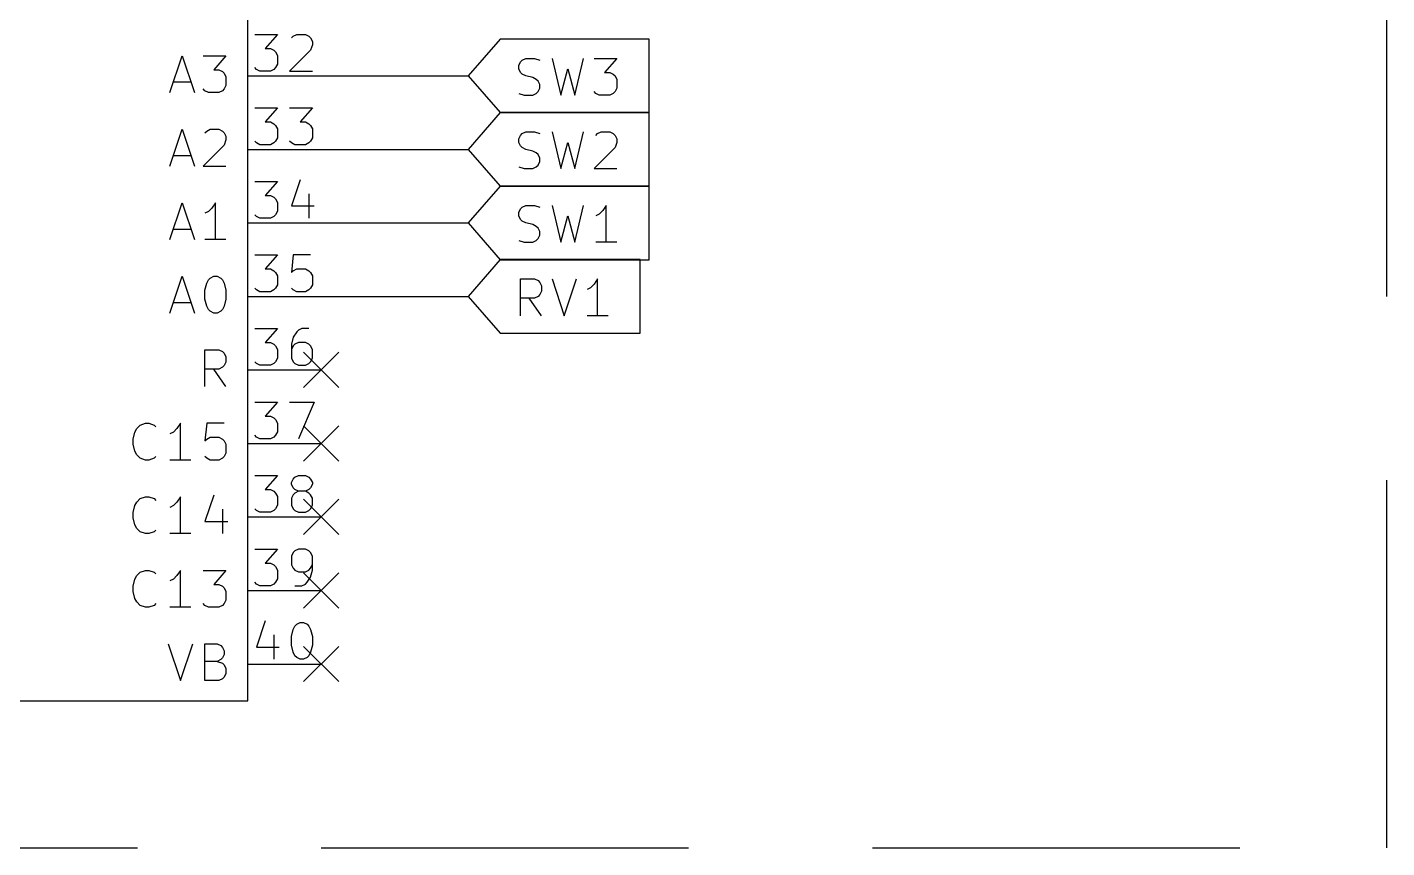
# Model space of a CAD drawing. Extents: x 0.4 to 16.1, y -11.3 to -0.4.
# Drawn here: x 8.3 to 10.15, y -4.55 to -3.434 of the extents above; entities that cross this region are included whole.
import ezdxf

# ---------------------------------------------------------------- set-up
doc = ezdxf.new("R2010")
doc.units = 0
doc.header["$MEASUREMENT"] = 0
doc.linetypes.add('DASHED', pattern=[0.75, 0.5, -0.25])
for name, color, linetype in [('BLUE2', 5, 'CONTINUOUS'), ('BLUE3', 171, 'CONTINUOUS'), ('CYAN2', 4, 'CONTINUOUS'), ('GREEN3', 91, 'CONTINUOUS'), ('RED2', 1, 'CONTINUOUS'), ('RED3', 11, 'CONTINUOUS')]:
    doc.layers.add(name, color=color, linetype=linetype)

msp = doc.modelspace()

# ---------------------------------------------------------------- linework, layer by layer
at = {"layer": 'BLUE2', "linetype": 'CONTINUOUS'}
for p, q in [((8.676, -3.876), (8.724, -3.924)), ((8.724, -3.876), (8.676, -3.924)), ((8.676, -3.976), (8.724, -4.024)), ((8.724, -3.976), (8.676, -4.024)), ((8.676, -4.076), (8.724, -4.124)), ((8.724, -4.076), (8.676, -4.124)), ((8.676, -4.176), (8.724, -4.224)), ((8.724, -4.176), (8.676, -4.224)), ((8.676, -4.276), (8.724, -4.324)), ((8.724, -4.276), (8.676, -4.324))]:
    msp.add_line(p, q, dxfattribs=at)
at = {"layer": 'BLUE3', "linetype": 'DASHED'}
for p, q in [((10.15, -4.55), (10.15, -0.6)), ((6.45, -4.55), (10.15, -4.55))]:
    msp.add_line(p, q, dxfattribs=at)
at = {"layer": 'CYAN2', "linetype": 'CONTINUOUS'}
for p, q in [((8.49428, -3.52262), (8.51095, -3.47262)), ((8.49428, -3.52262), (8.51095, -3.47262)), ((8.51095, -3.47262), (8.52762, -3.52262)), ((8.51095, -3.47262), (8.52762, -3.52262)), ((8.53952, -3.47262), (8.57047, -3.47262)), ((8.53952, -3.47262), (8.57047, -3.47262)), ((8.57047, -3.47262), (8.55381, -3.49167)), ((8.57047, -3.47262), (8.55381, -3.49167)), ((8.55381, -3.49167), (8.56095, -3.49167)), ((8.55381, -3.49167), (8.56095, -3.49167)), ((8.56095, -3.49167), (8.56571, -3.49405)), ((8.56095, -3.49167), (8.56571, -3.49405)), ((8.56571, -3.49405), (8.56809, -3.49643)), ((8.56571, -3.49405), (8.56809, -3.49643)), ((8.56809, -3.49643), (8.57047, -3.50119)), ((8.56809, -3.49643), (8.57047, -3.50119)), ((8.49905, -3.50833), (8.52285, -3.50833)), ((8.49905, -3.50833), (8.52285, -3.50833)), ((8.57047, -3.51309), (8.56809, -3.51785)), ((8.57047, -3.51309), (8.56809, -3.51785)), ((8.57047, -3.50119), (8.57047, -3.51309)), ((8.57047, -3.50119), (8.57047, -3.51309)), ((8.5419, -3.52024), (8.53952, -3.51785)), ((8.5419, -3.52024), (8.53952, -3.51785)), ((8.54667, -3.52262), (8.5419, -3.52024)), ((8.54667, -3.52262), (8.5419, -3.52024)), ((8.56095, -3.52262), (8.54667, -3.52262)), ((8.56095, -3.52262), (8.54667, -3.52262)), ((8.56571, -3.52024), (8.56095, -3.52262)), ((8.56571, -3.52024), (8.56095, -3.52262)), ((8.56809, -3.51785), (8.56571, -3.52024)), ((8.56809, -3.51785), (8.56571, -3.52024)), ((8.49428, -3.62262), (8.51095, -3.57262)), ((8.49428, -3.62262), (8.51095, -3.57262)), ((8.51095, -3.57262), (8.52762, -3.62262)), ((8.51095, -3.57262), (8.52762, -3.62262)), ((8.5419, -3.57738), (8.54428, -3.575)), ((8.5419, -3.57738), (8.54428, -3.575)), ((8.54428, -3.575), (8.54905, -3.57262)), ((8.54428, -3.575), (8.54905, -3.57262)), ((8.54905, -3.57262), (8.56095, -3.57262)), ((8.54905, -3.57262), (8.56095, -3.57262)), ((8.56095, -3.57262), (8.56571, -3.575)), ((8.56095, -3.57262), (8.56571, -3.575)), ((8.56571, -3.575), (8.56809, -3.57738)), ((8.56571, -3.575), (8.56809, -3.57738)), ((8.56809, -3.57738), (8.57047, -3.58214)), ((8.56809, -3.57738), (8.57047, -3.58214)), ((8.57047, -3.5869), (8.56809, -3.59405)), ((8.57047, -3.5869), (8.56809, -3.59405)), ((8.57047, -3.58214), (8.57047, -3.5869)), ((8.57047, -3.58214), (8.57047, -3.5869)), ((8.56809, -3.59405), (8.53952, -3.62262)), ((8.56809, -3.59405), (8.53952, -3.62262)), ((8.49905, -3.60833), (8.52285, -3.60833)), ((8.49905, -3.60833), (8.52285, -3.60833)), ((8.53952, -3.62262), (8.57047, -3.62262)), ((8.53952, -3.62262), (8.57047, -3.62262)), ((8.49428, -3.72262), (8.51095, -3.67262)), ((8.49428, -3.72262), (8.51095, -3.67262)), ((8.51095, -3.67262), (8.52762, -3.72262)), ((8.51095, -3.67262), (8.52762, -3.72262)), ((8.55143, -3.67976), (8.54667, -3.68452)), ((8.55143, -3.67976), (8.54667, -3.68452)), ((8.55619, -3.67262), (8.55143, -3.67976)), ((8.55619, -3.67262), (8.55143, -3.67976)), ((8.55619, -3.72262), (8.55619, -3.67262)), ((8.55619, -3.72262), (8.55619, -3.67262)), ((8.54667, -3.68452), (8.5419, -3.6869)), ((8.54667, -3.68452), (8.5419, -3.6869)), ((8.49905, -3.70833), (8.52285, -3.70833)), ((8.49905, -3.70833), (8.52285, -3.70833)), ((8.57047, -3.72262), (8.5419, -3.72262)), ((8.57047, -3.72262), (8.5419, -3.72262)), ((8.49428, -3.82262), (8.51095, -3.77262)), ((8.49428, -3.82262), (8.51095, -3.77262)), ((8.51095, -3.77262), (8.52762, -3.82262)), ((8.51095, -3.77262), (8.52762, -3.82262)), ((8.54905, -3.775), (8.55381, -3.77262)), ((8.54905, -3.775), (8.55381, -3.77262)), ((8.55381, -3.77262), (8.55857, -3.77262)), ((8.55381, -3.77262), (8.55857, -3.77262)), ((8.55857, -3.77262), (8.56333, -3.775)), ((8.55857, -3.77262), (8.56333, -3.775)), ((8.5419, -3.79167), (8.54428, -3.78214)), ((8.5419, -3.79167), (8.54428, -3.78214)), ((8.5419, -3.80357), (8.5419, -3.79167)), ((8.5419, -3.80357), (8.5419, -3.79167)), ((8.54428, -3.78214), (8.54667, -3.77738)), ((8.54428, -3.78214), (8.54667, -3.77738)), ((8.54667, -3.77738), (8.54905, -3.775)), ((8.54667, -3.77738), (8.54905, -3.775)), ((8.56333, -3.775), (8.56571, -3.77738)), ((8.56333, -3.775), (8.56571, -3.77738)), ((8.56571, -3.77738), (8.56809, -3.78214)), ((8.56571, -3.77738), (8.56809, -3.78214)), ((8.56809, -3.78214), (8.57047, -3.79167)), ((8.56809, -3.78214), (8.57047, -3.79167)), ((8.57047, -3.79167), (8.57047, -3.80357)), ((8.57047, -3.79167), (8.57047, -3.80357)), ((8.49905, -3.80833), (8.52285, -3.80833)), ((8.49905, -3.80833), (8.52285, -3.80833)), ((8.54428, -3.81309), (8.5419, -3.80357)), ((8.54428, -3.81309), (8.5419, -3.80357)), ((8.57047, -3.80357), (8.56809, -3.81309)), ((8.57047, -3.80357), (8.56809, -3.81309)), ((8.54667, -3.81785), (8.54428, -3.81309)), ((8.54667, -3.81785), (8.54428, -3.81309)), ((8.54905, -3.82024), (8.54667, -3.81785)), ((8.54905, -3.82024), (8.54667, -3.81785)), ((8.55381, -3.82262), (8.54905, -3.82024)), ((8.55381, -3.82262), (8.54905, -3.82024)), ((8.55857, -3.82262), (8.55381, -3.82262)), ((8.55857, -3.82262), (8.55381, -3.82262)), ((8.56333, -3.82024), (8.55857, -3.82262)), ((8.56333, -3.82024), (8.55857, -3.82262)), ((8.56571, -3.81785), (8.56333, -3.82024)), ((8.56571, -3.81785), (8.56333, -3.82024)), ((8.56809, -3.81309), (8.56571, -3.81785)), ((8.56809, -3.81309), (8.56571, -3.81785)), ((8.5419, -3.92262), (8.5419, -3.87262)), ((8.5419, -3.87262), (8.56095, -3.87262)), ((8.5419, -3.92262), (8.5419, -3.87262)), ((8.5419, -3.87262), (8.56095, -3.87262)), ((8.56095, -3.87262), (8.56571, -3.875)), ((8.56095, -3.87262), (8.56571, -3.875)), ((8.56571, -3.875), (8.56809, -3.87738)), ((8.56571, -3.875), (8.56809, -3.87738)), ((8.56809, -3.87738), (8.57047, -3.88214)), ((8.56809, -3.87738), (8.57047, -3.88214)), ((8.57047, -3.88214), (8.57047, -3.88928)), ((8.57047, -3.88214), (8.57047, -3.88928)), ((8.56095, -3.89881), (8.5419, -3.89881)), ((8.56095, -3.89881), (8.5419, -3.89881)), ((8.57047, -3.92262), (8.55381, -3.89881)), ((8.57047, -3.92262), (8.55381, -3.89881)), ((8.56571, -3.89643), (8.56095, -3.89881)), ((8.56571, -3.89643), (8.56095, -3.89881)), ((8.56809, -3.89405), (8.56571, -3.89643)), ((8.56809, -3.89405), (8.56571, -3.89643)), ((8.57047, -3.88928), (8.56809, -3.89405)), ((8.57047, -3.88928), (8.56809, -3.89405)), ((8.44905, -3.97976), (8.45381, -3.975)), ((8.44905, -3.97976), (8.45381, -3.975)), ((8.45381, -3.975), (8.46095, -3.97262)), ((8.45381, -3.975), (8.46095, -3.97262)), ((8.46095, -3.97262), (8.46571, -3.97262)), ((8.46095, -3.97262), (8.46571, -3.97262)), ((8.46571, -3.97262), (8.47285, -3.975)), ((8.46571, -3.97262), (8.47285, -3.975)), ((8.47285, -3.975), (8.47524, -3.97738)), ((8.47285, -3.975), (8.47524, -3.97738)), ((8.50857, -3.97262), (8.50381, -3.97976)), ((8.50857, -3.97262), (8.50381, -3.97976)), ((8.50857, -4.02262), (8.50857, -3.97262)), ((8.50857, -4.02262), (8.50857, -3.97262)), ((8.54428, -3.97262), (8.5419, -3.99643)), ((8.54428, -3.97262), (8.5419, -3.99643)), ((8.56809, -3.97262), (8.54428, -3.97262)), ((8.56809, -3.97262), (8.54428, -3.97262)), ((8.44428, -3.99405), (8.44667, -3.98452)), ((8.44428, -3.99405), (8.44667, -3.98452)), ((8.44428, -4.00119), (8.44428, -3.99405)), ((8.44428, -4.00119), (8.44428, -3.99405)), ((8.44667, -3.98452), (8.44905, -3.97976)), ((8.44667, -3.98452), (8.44905, -3.97976)), ((8.49905, -3.98452), (8.49428, -3.9869)), ((8.49905, -3.98452), (8.49428, -3.9869)), ((8.50381, -3.97976), (8.49905, -3.98452)), ((8.50381, -3.97976), (8.49905, -3.98452)), ((8.5419, -3.99643), (8.54428, -3.99405)), ((8.5419, -3.99643), (8.54428, -3.99405)), ((8.54428, -3.99405), (8.54905, -3.99167)), ((8.54428, -3.99405), (8.54905, -3.99167)), ((8.54905, -3.99167), (8.56095, -3.99167)), ((8.54905, -3.99167), (8.56095, -3.99167)), ((8.56095, -3.99167), (8.56571, -3.99405)), ((8.56095, -3.99167), (8.56571, -3.99405)), ((8.56571, -3.99405), (8.56809, -3.99643)), ((8.56571, -3.99405), (8.56809, -3.99643)), ((8.44667, -4.01071), (8.44428, -4.00119)), ((8.44667, -4.01071), (8.44428, -4.00119)), ((8.44905, -4.01547), (8.44667, -4.01071)), ((8.44905, -4.01547), (8.44667, -4.01071)), ((8.56809, -3.99643), (8.57047, -4.00119)), ((8.56809, -3.99643), (8.57047, -4.00119)), ((8.57047, -4.01309), (8.56809, -4.01785)), ((8.57047, -4.01309), (8.56809, -4.01785)), ((8.57047, -4.00119), (8.57047, -4.01309)), ((8.57047, -4.00119), (8.57047, -4.01309)), ((8.45381, -4.02024), (8.44905, -4.01547)), ((8.45381, -4.02024), (8.44905, -4.01547)), ((8.46095, -4.02262), (8.45381, -4.02024)), ((8.46095, -4.02262), (8.45381, -4.02024)), ((8.46571, -4.02262), (8.46095, -4.02262)), ((8.46571, -4.02262), (8.46095, -4.02262)), ((8.47285, -4.02024), (8.46571, -4.02262)), ((8.47285, -4.02024), (8.46571, -4.02262)), ((8.47524, -4.01785), (8.47285, -4.02024)), ((8.47524, -4.01785), (8.47285, -4.02024)), ((8.52285, -4.02262), (8.49428, -4.02262)), ((8.52285, -4.02262), (8.49428, -4.02262)), ((8.54428, -4.02024), (8.5419, -4.01785)), ((8.54428, -4.02024), (8.5419, -4.01785)), ((8.54905, -4.02262), (8.54428, -4.02024)), ((8.54905, -4.02262), (8.54428, -4.02024)), ((8.56095, -4.02262), (8.54905, -4.02262)), ((8.56095, -4.02262), (8.54905, -4.02262)), ((8.56571, -4.02024), (8.56095, -4.02262)), ((8.56571, -4.02024), (8.56095, -4.02262)), ((8.56809, -4.01785), (8.56571, -4.02024)), ((8.56809, -4.01785), (8.56571, -4.02024)), ((8.44428, -4.09405), (8.44667, -4.08452)), ((8.44428, -4.09405), (8.44667, -4.08452)), ((8.44667, -4.08452), (8.44905, -4.07976)), ((8.44667, -4.08452), (8.44905, -4.07976)), ((8.44905, -4.07976), (8.45381, -4.075)), ((8.44905, -4.07976), (8.45381, -4.075)), ((8.45381, -4.075), (8.46095, -4.07262)), ((8.45381, -4.075), (8.46095, -4.07262)), ((8.46095, -4.07262), (8.46571, -4.07262)), ((8.46095, -4.07262), (8.46571, -4.07262)), ((8.46571, -4.07262), (8.47285, -4.075)), ((8.46571, -4.07262), (8.47285, -4.075)), ((8.47285, -4.075), (8.47524, -4.07738)), ((8.47285, -4.075), (8.47524, -4.07738)), ((8.49905, -4.08452), (8.49428, -4.0869)), ((8.49905, -4.08452), (8.49428, -4.0869)), ((8.50381, -4.07976), (8.49905, -4.08452)), ((8.50381, -4.07976), (8.49905, -4.08452)), ((8.50857, -4.07262), (8.50381, -4.07976)), ((8.50857, -4.07262), (8.50381, -4.07976)), ((8.50857, -4.12262), (8.50857, -4.07262)), ((8.50857, -4.12262), (8.50857, -4.07262)), ((8.55381, -4.07024), (8.5419, -4.10595)), ((8.55381, -4.07024), (8.5419, -4.10595)), ((8.44428, -4.10119), (8.44428, -4.09405)), ((8.44428, -4.10119), (8.44428, -4.09405)), ((8.44667, -4.11071), (8.44428, -4.10119)), ((8.44667, -4.11071), (8.44428, -4.10119)), ((8.5419, -4.10595), (8.57285, -4.10595)), ((8.5419, -4.10595), (8.57285, -4.10595)), ((8.56571, -4.08928), (8.56571, -4.12262)), ((8.56571, -4.08928), (8.56571, -4.12262)), ((8.44905, -4.11547), (8.44667, -4.11071)), ((8.44905, -4.11547), (8.44667, -4.11071)), ((8.45381, -4.12024), (8.44905, -4.11547)), ((8.45381, -4.12024), (8.44905, -4.11547)), ((8.46095, -4.12262), (8.45381, -4.12024)), ((8.46095, -4.12262), (8.45381, -4.12024)), ((8.46571, -4.12262), (8.46095, -4.12262)), ((8.46571, -4.12262), (8.46095, -4.12262)), ((8.47285, -4.12024), (8.46571, -4.12262)), ((8.47285, -4.12024), (8.46571, -4.12262)), ((8.47524, -4.11785), (8.47285, -4.12024)), ((8.47524, -4.11785), (8.47285, -4.12024)), ((8.52285, -4.12262), (8.49428, -4.12262)), ((8.52285, -4.12262), (8.49428, -4.12262)), ((8.44667, -4.18452), (8.44905, -4.17976)), ((8.44667, -4.18452), (8.44905, -4.17976)), ((8.44905, -4.17976), (8.45381, -4.175)), ((8.44905, -4.17976), (8.45381, -4.175)), ((8.45381, -4.175), (8.46095, -4.17262)), ((8.45381, -4.175), (8.46095, -4.17262)), ((8.46095, -4.17262), (8.46571, -4.17262)), ((8.46095, -4.17262), (8.46571, -4.17262)), ((8.46571, -4.17262), (8.47285, -4.175)), ((8.46571, -4.17262), (8.47285, -4.175)), ((8.47285, -4.175), (8.47524, -4.17738)), ((8.47285, -4.175), (8.47524, -4.17738)), ((8.50381, -4.17976), (8.49905, -4.18452)), ((8.50381, -4.17976), (8.49905, -4.18452)), ((8.50857, -4.17262), (8.50381, -4.17976)), ((8.50857, -4.17262), (8.50381, -4.17976)), ((8.50857, -4.22262), (8.50857, -4.17262)), ((8.50857, -4.22262), (8.50857, -4.17262)), ((8.53952, -4.17262), (8.57047, -4.17262)), ((8.53952, -4.17262), (8.57047, -4.17262)), ((8.57047, -4.17262), (8.55381, -4.19167)), ((8.57047, -4.17262), (8.55381, -4.19167)), ((8.44428, -4.19405), (8.44667, -4.18452)), ((8.44428, -4.19405), (8.44667, -4.18452)), ((8.44428, -4.20119), (8.44428, -4.19405)), ((8.44428, -4.20119), (8.44428, -4.19405)), ((8.49905, -4.18452), (8.49428, -4.1869)), ((8.49905, -4.18452), (8.49428, -4.1869)), ((8.55381, -4.19167), (8.56095, -4.19167)), ((8.55381, -4.19167), (8.56095, -4.19167)), ((8.56095, -4.19167), (8.56571, -4.19405)), ((8.56095, -4.19167), (8.56571, -4.19405)), ((8.56571, -4.19405), (8.56809, -4.19643)), ((8.56571, -4.19405), (8.56809, -4.19643)), ((8.56809, -4.19643), (8.57047, -4.20119)), ((8.56809, -4.19643), (8.57047, -4.20119)), ((8.44667, -4.21071), (8.44428, -4.20119)), ((8.44667, -4.21071), (8.44428, -4.20119)), ((8.44905, -4.21547), (8.44667, -4.21071)), ((8.44905, -4.21547), (8.44667, -4.21071)), ((8.45381, -4.22024), (8.44905, -4.21547)), ((8.45381, -4.22024), (8.44905, -4.21547)), ((8.47524, -4.21785), (8.47285, -4.22024)), ((8.47524, -4.21785), (8.47285, -4.22024)), ((8.5419, -4.22024), (8.53952, -4.21785)), ((8.5419, -4.22024), (8.53952, -4.21785)), ((8.56809, -4.21785), (8.56571, -4.22024)), ((8.56809, -4.21785), (8.56571, -4.22024)), ((8.57047, -4.21309), (8.56809, -4.21785)), ((8.57047, -4.21309), (8.56809, -4.21785)), ((8.57047, -4.20119), (8.57047, -4.21309)), ((8.57047, -4.20119), (8.57047, -4.21309)), ((8.46095, -4.22262), (8.45381, -4.22024)), ((8.46095, -4.22262), (8.45381, -4.22024)), ((8.46571, -4.22262), (8.46095, -4.22262)), ((8.46571, -4.22262), (8.46095, -4.22262)), ((8.47285, -4.22024), (8.46571, -4.22262)), ((8.47285, -4.22024), (8.46571, -4.22262)), ((8.52285, -4.22262), (8.49428, -4.22262)), ((8.52285, -4.22262), (8.49428, -4.22262)), ((8.54667, -4.22262), (8.5419, -4.22024)), ((8.54667, -4.22262), (8.5419, -4.22024)), ((8.56095, -4.22262), (8.54667, -4.22262)), ((8.56095, -4.22262), (8.54667, -4.22262)), ((8.56571, -4.22024), (8.56095, -4.22262)), ((8.56571, -4.22024), (8.56095, -4.22262)), ((8.4919, -4.27262), (8.50857, -4.32262)), ((8.4919, -4.27262), (8.50857, -4.32262)), ((8.50857, -4.32262), (8.52524, -4.27262)), ((8.50857, -4.32262), (8.52524, -4.27262)), ((8.5419, -4.32262), (8.5419, -4.27262)), ((8.5419, -4.27262), (8.55857, -4.27262)), ((8.5419, -4.32262), (8.5419, -4.27262)), ((8.5419, -4.27262), (8.55857, -4.27262)), ((8.55857, -4.27262), (8.56333, -4.275)), ((8.55857, -4.27262), (8.56333, -4.275)), ((8.56333, -4.275), (8.56571, -4.27738)), ((8.56333, -4.275), (8.56571, -4.27738)), ((8.56571, -4.29167), (8.56333, -4.29405)), ((8.56571, -4.29167), (8.56333, -4.29405)), ((8.56571, -4.27738), (8.56809, -4.28214)), ((8.56571, -4.27738), (8.56809, -4.28214)), ((8.56809, -4.2869), (8.56571, -4.29167)), ((8.56809, -4.2869), (8.56571, -4.29167)), ((8.56809, -4.28214), (8.56809, -4.2869)), ((8.56809, -4.28214), (8.56809, -4.2869)), ((8.55857, -4.29643), (8.5419, -4.29643)), ((8.55857, -4.29643), (8.5419, -4.29643)), ((8.56333, -4.29405), (8.55857, -4.29643)), ((8.56333, -4.29405), (8.55857, -4.29643)), ((8.55857, -4.29643), (8.56571, -4.29881)), ((8.55857, -4.29643), (8.56571, -4.29881)), ((8.56571, -4.29881), (8.56809, -4.30119)), ((8.56571, -4.29881), (8.56809, -4.30119)), ((8.56809, -4.30119), (8.57047, -4.30595)), ((8.56809, -4.30119), (8.57047, -4.30595)), ((8.57047, -4.30595), (8.57047, -4.31309)), ((8.57047, -4.30595), (8.57047, -4.31309)), ((8.56095, -4.32262), (8.5419, -4.32262)), ((8.56095, -4.32262), (8.5419, -4.32262)), ((8.56571, -4.32024), (8.56095, -4.32262)), ((8.56571, -4.32024), (8.56095, -4.32262)), ((8.56809, -4.31785), (8.56571, -4.32024)), ((8.56809, -4.31785), (8.56571, -4.32024)), ((8.57047, -4.31309), (8.56809, -4.31785)), ((8.57047, -4.31309), (8.56809, -4.31785))]:
    msp.add_line(p, q, dxfattribs=at)
at = {"layer": 'GREEN3', "linetype": 'CONTINUOUS'}
for p, q in [((8.7, -3.5), (8.9, -3.5)), ((8.7, -3.6), (8.9, -3.6)), ((8.7, -3.7), (8.9, -3.7)), ((8.7, -3.8), (8.9, -3.8))]:
    msp.add_line(p, q, dxfattribs=at)
at = {"layer": 'RED2', "linetype": 'CONTINUOUS'}
for p, q in [((8.6, -4.35), (8.6, -2.3)), ((8.94375, -3.44998), (8.9, -3.5)), ((9.14615, -3.44998), (8.94375, -3.44998)), ((9.14615, -3.5), (9.14615, -3.44998)), ((8.97366, -3.47857), (8.97843, -3.47619)), ((8.97843, -3.47619), (8.99033, -3.47619)), ((8.99033, -3.47619), (8.99747, -3.47857)), ((9.01414, -3.47619), (9.02604, -3.52619)), ((9.04509, -3.52619), (9.057, -3.47619)), ((9.07128, -3.47619), (9.10223, -3.47619)), ((9.10223, -3.47619), (9.08557, -3.49524)), ((8.9689, -3.48572), (8.97128, -3.48095)), ((8.9689, -3.49048), (8.9689, -3.48572)), ((8.97128, -3.49524), (8.9689, -3.49048)), ((8.97128, -3.48095), (8.97366, -3.47857)), ((8.97366, -3.49762), (8.97128, -3.49524)), ((9.02604, -3.52619), (9.03557, -3.49048)), ((9.03557, -3.49048), (9.04509, -3.52619)), ((9.08557, -3.49524), (9.09271, -3.49524)), ((9.09271, -3.49524), (9.09747, -3.49762)), ((8.6, -3.5), (8.7, -3.5)), ((8.6, -3.5), (8.7, -3.5)), ((8.9, -3.5), (8.94375, -3.55002)), ((8.97843, -3.5), (8.97366, -3.49762)), ((8.98795, -3.50238), (8.97843, -3.5)), ((8.99271, -3.50476), (8.98795, -3.50238)), ((8.99509, -3.50715), (8.99271, -3.50476)), ((8.99747, -3.51191), (8.99509, -3.50715)), ((8.99747, -3.51667), (8.99747, -3.51191)), ((9.09747, -3.49762), (9.09985, -3.5)), ((9.09985, -3.5), (9.10223, -3.50476)), ((9.10223, -3.50476), (9.10223, -3.51667)), ((9.14615, -3.55002), (9.14615, -3.5)), ((8.9689, -3.52381), (8.97604, -3.52619)), ((8.97604, -3.52619), (8.98795, -3.52619)), ((8.98795, -3.52619), (8.99271, -3.52381)), ((8.99271, -3.52381), (8.99509, -3.52143)), ((8.99509, -3.52143), (8.99747, -3.51667)), ((9.07366, -3.52381), (9.07128, -3.52143)), ((9.07843, -3.52619), (9.07366, -3.52381)), ((9.09271, -3.52619), (9.07843, -3.52619)), ((9.09747, -3.52381), (9.09271, -3.52619)), ((9.09985, -3.52143), (9.09747, -3.52381)), ((9.10223, -3.51667), (9.09985, -3.52143)), ((8.94375, -3.54998), (8.9, -3.6)), ((9.14615, -3.54998), (8.94375, -3.54998)), ((8.94375, -3.55002), (9.14615, -3.55002)), ((9.14615, -3.6), (9.14615, -3.54998)), ((8.9689, -3.58572), (8.97128, -3.58095)), ((8.9689, -3.59048), (8.9689, -3.58572)), ((8.97128, -3.58095), (8.97366, -3.57857)), ((8.97366, -3.57857), (8.97843, -3.57619)), ((8.97843, -3.57619), (8.99033, -3.57619)), ((8.99033, -3.57619), (8.99747, -3.57857)), ((9.01414, -3.57619), (9.02604, -3.62619)), ((9.04509, -3.62619), (9.057, -3.57619)), ((9.07366, -3.58095), (9.07604, -3.57857)), ((9.07604, -3.57857), (9.0808, -3.57619)), ((9.0808, -3.57619), (9.09271, -3.57619)), ((9.09271, -3.57619), (9.09747, -3.57857)), ((9.09747, -3.57857), (9.09985, -3.58095)), ((9.09985, -3.58095), (9.10223, -3.58572)), ((9.10223, -3.58572), (9.10223, -3.59048)), ((8.6, -3.6), (8.7, -3.6)), ((8.6, -3.6), (8.7, -3.6)), ((8.9, -3.6), (8.94375, -3.65002)), ((8.97128, -3.59524), (8.9689, -3.59048)), ((8.97366, -3.59762), (8.97128, -3.59524)), ((8.97843, -3.6), (8.97366, -3.59762)), ((8.98795, -3.60238), (8.97843, -3.6)), ((8.99271, -3.60476), (8.98795, -3.60238)), ((8.99509, -3.60715), (8.99271, -3.60476)), ((8.99747, -3.61191), (8.99509, -3.60715)), ((9.02604, -3.62619), (9.03557, -3.59048)), ((9.03557, -3.59048), (9.04509, -3.62619)), ((9.09985, -3.59762), (9.07128, -3.62619)), ((9.10223, -3.59048), (9.09985, -3.59762)), ((9.14615, -3.65002), (9.14615, -3.6)), ((8.9689, -3.62381), (8.97604, -3.62619)), ((8.98795, -3.62619), (8.99271, -3.62381)), ((8.99271, -3.62381), (8.99509, -3.62143)), ((8.99509, -3.62143), (8.99747, -3.61667)), ((8.99747, -3.61667), (8.99747, -3.61191)), ((8.97604, -3.62619), (8.98795, -3.62619)), ((9.07128, -3.62619), (9.10223, -3.62619)), ((8.94375, -3.64998), (8.9, -3.7)), ((9.14615, -3.64998), (8.94375, -3.64998)), ((8.94375, -3.65002), (9.14615, -3.65002)), ((9.14615, -3.7), (9.14615, -3.64998)), ((8.9689, -3.68572), (8.97128, -3.68095)), ((8.97128, -3.68095), (8.97366, -3.67857)), ((8.97366, -3.67857), (8.97843, -3.67619)), ((8.97843, -3.67619), (8.99033, -3.67619)), ((8.99033, -3.67619), (8.99747, -3.67857)), ((9.01414, -3.67619), (9.02604, -3.72619)), ((9.04509, -3.72619), (9.057, -3.67619)), ((9.08795, -3.67619), (9.08319, -3.68333)), ((9.08795, -3.72619), (9.08795, -3.67619)), ((8.9689, -3.69048), (8.9689, -3.68572)), ((8.97128, -3.69524), (8.9689, -3.69048)), ((8.97366, -3.69762), (8.97128, -3.69524)), ((8.97843, -3.7), (8.97366, -3.69762)), ((9.02604, -3.72619), (9.03557, -3.69048)), ((9.03557, -3.69048), (9.04509, -3.72619)), ((9.07843, -3.6881), (9.07366, -3.69048)), ((9.08319, -3.68333), (9.07843, -3.6881)), ((8.6, -3.7), (8.7, -3.7)), ((8.6, -3.7), (8.7, -3.7)), ((8.9, -3.7), (8.94375, -3.75002)), ((8.98795, -3.70238), (8.97843, -3.7)), ((8.99271, -3.70476), (8.98795, -3.70238)), ((8.99509, -3.70715), (8.99271, -3.70476)), ((8.99747, -3.71191), (8.99509, -3.70715)), ((8.99509, -3.72143), (8.99747, -3.71667)), ((8.99747, -3.71667), (8.99747, -3.71191)), ((9.14615, -3.75002), (9.14615, -3.7)), ((8.9689, -3.72381), (8.97604, -3.72619)), ((8.97604, -3.72619), (8.98795, -3.72619)), ((8.98795, -3.72619), (8.99271, -3.72381)), ((8.99271, -3.72381), (8.99509, -3.72143)), ((9.10223, -3.72619), (9.07366, -3.72619)), ((8.94375, -3.74998), (8.9, -3.8)), ((9.13425, -3.74998), (8.94375, -3.74998)), ((8.94375, -3.75002), (9.14615, -3.75002)), ((9.13425, -3.8), (9.13425, -3.74998)), ((8.97128, -3.82619), (8.97128, -3.77619)), ((8.97128, -3.77619), (8.99033, -3.77619)), ((8.99033, -3.77619), (8.99509, -3.77857)), ((8.99509, -3.77857), (8.99747, -3.78095)), ((8.99747, -3.78095), (8.99985, -3.78572)), ((8.99985, -3.78572), (8.99985, -3.79286)), ((9.01414, -3.77619), (9.0308, -3.82619)), ((9.0308, -3.82619), (9.04747, -3.77619)), ((9.06652, -3.7881), (9.06176, -3.79048)), ((9.07128, -3.78333), (9.06652, -3.7881)), ((9.07604, -3.77619), (9.07128, -3.78333)), ((9.07604, -3.82619), (9.07604, -3.77619)), ((8.6, -3.8), (8.7, -3.8)), ((8.6, -3.8), (8.7, -3.8)), ((8.9, -3.8), (8.94375, -3.85002)), ((8.99033, -3.80238), (8.97128, -3.80238)), ((8.99985, -3.82619), (8.98319, -3.80238)), ((8.99509, -3.8), (8.99033, -3.80238)), ((8.99747, -3.79762), (8.99509, -3.8)), ((8.99985, -3.79286), (8.99747, -3.79762)), ((9.13425, -3.85002), (9.13425, -3.8)), ((9.09033, -3.82619), (9.06176, -3.82619)), ((8.94375, -3.85002), (9.13425, -3.85002)), ((8.6, -3.9), (8.7, -3.9)), ((8.6, -3.9), (8.7, -3.9)), ((8.6, -4), (8.7, -4)), ((8.6, -4), (8.7, -4)), ((8.6, -4.1), (8.7, -4.1)), ((8.6, -4.1), (8.7, -4.1)), ((8.6, -4.2), (8.7, -4.2)), ((8.6, -4.2), (8.7, -4.2)), ((8.6, -4.3), (8.7, -4.3)), ((8.6, -4.3), (8.7, -4.3)), ((8, -4.35), (8.6, -4.35))]:
    msp.add_line(p, q, dxfattribs=at)
at = {"layer": 'RED3', "linetype": 'CONTINUOUS'}
for p, q in [((8.60952, -3.44362), (8.64047, -3.44362)), ((8.60952, -3.44362), (8.64047, -3.44362)), ((8.64047, -3.44362), (8.62381, -3.46267)), ((8.64047, -3.44362), (8.62381, -3.46267)), ((8.65952, -3.44838), (8.6619, -3.446)), ((8.65952, -3.44838), (8.6619, -3.446)), ((8.6619, -3.446), (8.66667, -3.44362)), ((8.6619, -3.446), (8.66667, -3.44362)), ((8.66667, -3.44362), (8.67857, -3.44362)), ((8.66667, -3.44362), (8.67857, -3.44362)), ((8.67857, -3.44362), (8.68333, -3.446)), ((8.67857, -3.44362), (8.68333, -3.446)), ((8.68333, -3.446), (8.68571, -3.44838)), ((8.68333, -3.446), (8.68571, -3.44838)), ((8.68571, -3.44838), (8.68809, -3.45314)), ((8.68571, -3.44838), (8.68809, -3.45314)), ((8.68809, -3.4579), (8.68571, -3.46505)), ((8.68809, -3.4579), (8.68571, -3.46505)), ((8.68809, -3.45314), (8.68809, -3.4579)), ((8.68809, -3.45314), (8.68809, -3.4579)), ((8.62381, -3.46267), (8.63095, -3.46267)), ((8.62381, -3.46267), (8.63095, -3.46267)), ((8.63095, -3.46267), (8.63571, -3.46505)), ((8.63095, -3.46267), (8.63571, -3.46505)), ((8.63571, -3.46505), (8.63809, -3.46743)), ((8.63571, -3.46505), (8.63809, -3.46743)), ((8.63809, -3.46743), (8.64047, -3.47219)), ((8.63809, -3.46743), (8.64047, -3.47219)), ((8.64047, -3.47219), (8.64047, -3.48409)), ((8.64047, -3.47219), (8.64047, -3.48409)), ((8.68571, -3.46505), (8.65714, -3.49362)), ((8.68571, -3.46505), (8.65714, -3.49362)), ((8.6119, -3.49124), (8.60952, -3.48885)), ((8.6119, -3.49124), (8.60952, -3.48885)), ((8.61667, -3.49362), (8.6119, -3.49124)), ((8.61667, -3.49362), (8.6119, -3.49124)), ((8.63095, -3.49362), (8.61667, -3.49362)), ((8.63095, -3.49362), (8.61667, -3.49362)), ((8.63571, -3.49124), (8.63095, -3.49362)), ((8.63571, -3.49124), (8.63095, -3.49362)), ((8.63809, -3.48885), (8.63571, -3.49124)), ((8.63809, -3.48885), (8.63571, -3.49124)), ((8.64047, -3.48409), (8.63809, -3.48885)), ((8.64047, -3.48409), (8.63809, -3.48885)), ((8.65714, -3.49362), (8.68809, -3.49362)), ((8.65714, -3.49362), (8.68809, -3.49362)), ((8.60952, -3.54362), (8.64047, -3.54362)), ((8.60952, -3.54362), (8.64047, -3.54362)), ((8.64047, -3.54362), (8.62381, -3.56267)), ((8.64047, -3.54362), (8.62381, -3.56267)), ((8.65714, -3.54362), (8.68809, -3.54362)), ((8.65714, -3.54362), (8.68809, -3.54362)), ((8.68809, -3.54362), (8.67143, -3.56267)), ((8.68809, -3.54362), (8.67143, -3.56267)), ((8.62381, -3.56267), (8.63095, -3.56267)), ((8.62381, -3.56267), (8.63095, -3.56267)), ((8.63095, -3.56267), (8.63571, -3.56505)), ((8.63095, -3.56267), (8.63571, -3.56505)), ((8.63571, -3.56505), (8.63809, -3.56743)), ((8.63571, -3.56505), (8.63809, -3.56743)), ((8.63809, -3.56743), (8.64047, -3.57219)), ((8.63809, -3.56743), (8.64047, -3.57219)), ((8.67143, -3.56267), (8.67857, -3.56267)), ((8.67143, -3.56267), (8.67857, -3.56267)), ((8.67857, -3.56267), (8.68333, -3.56505)), ((8.67857, -3.56267), (8.68333, -3.56505)), ((8.68333, -3.56505), (8.68571, -3.56743)), ((8.68333, -3.56505), (8.68571, -3.56743)), ((8.68571, -3.56743), (8.68809, -3.57219)), ((8.68571, -3.56743), (8.68809, -3.57219)), ((8.6119, -3.59124), (8.60952, -3.58885)), ((8.6119, -3.59124), (8.60952, -3.58885)), ((8.63809, -3.58885), (8.63571, -3.59124)), ((8.63809, -3.58885), (8.63571, -3.59124)), ((8.64047, -3.58409), (8.63809, -3.58885)), ((8.64047, -3.58409), (8.63809, -3.58885)), ((8.64047, -3.57219), (8.64047, -3.58409)), ((8.64047, -3.57219), (8.64047, -3.58409)), ((8.65952, -3.59124), (8.65714, -3.58885)), ((8.65952, -3.59124), (8.65714, -3.58885)), ((8.68571, -3.58885), (8.68333, -3.59124)), ((8.68571, -3.58885), (8.68333, -3.59124)), ((8.68809, -3.58409), (8.68571, -3.58885)), ((8.68809, -3.58409), (8.68571, -3.58885)), ((8.68809, -3.57219), (8.68809, -3.58409)), ((8.68809, -3.57219), (8.68809, -3.58409)), ((8.61667, -3.59362), (8.6119, -3.59124)), ((8.61667, -3.59362), (8.6119, -3.59124)), ((8.63095, -3.59362), (8.61667, -3.59362)), ((8.63095, -3.59362), (8.61667, -3.59362)), ((8.63571, -3.59124), (8.63095, -3.59362)), ((8.63571, -3.59124), (8.63095, -3.59362)), ((8.66428, -3.59362), (8.65952, -3.59124)), ((8.66428, -3.59362), (8.65952, -3.59124)), ((8.67857, -3.59362), (8.66428, -3.59362)), ((8.67857, -3.59362), (8.66428, -3.59362)), ((8.68333, -3.59124), (8.67857, -3.59362)), ((8.68333, -3.59124), (8.67857, -3.59362)), ((8.60952, -3.64362), (8.64047, -3.64362)), ((8.60952, -3.64362), (8.64047, -3.64362)), ((8.64047, -3.64362), (8.62381, -3.66267)), ((8.64047, -3.64362), (8.62381, -3.66267)), ((8.67143, -3.64124), (8.65952, -3.67695)), ((8.67143, -3.64124), (8.65952, -3.67695)), ((8.62381, -3.66267), (8.63095, -3.66267)), ((8.62381, -3.66267), (8.63095, -3.66267)), ((8.63095, -3.66267), (8.63571, -3.66505)), ((8.63095, -3.66267), (8.63571, -3.66505)), ((8.68333, -3.66028), (8.68333, -3.69362)), ((8.68333, -3.66028), (8.68333, -3.69362)), ((8.63571, -3.66505), (8.63809, -3.66743)), ((8.63571, -3.66505), (8.63809, -3.66743)), ((8.63809, -3.66743), (8.64047, -3.67219)), ((8.63809, -3.66743), (8.64047, -3.67219)), ((8.64047, -3.67219), (8.64047, -3.68409)), ((8.64047, -3.67219), (8.64047, -3.68409)), ((8.65952, -3.67695), (8.69047, -3.67695)), ((8.65952, -3.67695), (8.69047, -3.67695)), ((8.6119, -3.69124), (8.60952, -3.68885)), ((8.6119, -3.69124), (8.60952, -3.68885)), ((8.61667, -3.69362), (8.6119, -3.69124)), ((8.61667, -3.69362), (8.6119, -3.69124)), ((8.63095, -3.69362), (8.61667, -3.69362)), ((8.63095, -3.69362), (8.61667, -3.69362)), ((8.63571, -3.69124), (8.63095, -3.69362)), ((8.63571, -3.69124), (8.63095, -3.69362)), ((8.63809, -3.68885), (8.63571, -3.69124)), ((8.63809, -3.68885), (8.63571, -3.69124)), ((8.64047, -3.68409), (8.63809, -3.68885)), ((8.64047, -3.68409), (8.63809, -3.68885)), ((8.60952, -3.74362), (8.64047, -3.74362)), ((8.60952, -3.74362), (8.64047, -3.74362)), ((8.64047, -3.74362), (8.62381, -3.76267)), ((8.64047, -3.74362), (8.62381, -3.76267)), ((8.6619, -3.74362), (8.65952, -3.76743)), ((8.6619, -3.74362), (8.65952, -3.76743)), ((8.68571, -3.74362), (8.6619, -3.74362)), ((8.68571, -3.74362), (8.6619, -3.74362)), ((8.62381, -3.76267), (8.63095, -3.76267)), ((8.62381, -3.76267), (8.63095, -3.76267)), ((8.63095, -3.76267), (8.63571, -3.76505)), ((8.63095, -3.76267), (8.63571, -3.76505)), ((8.63571, -3.76505), (8.63809, -3.76743)), ((8.63571, -3.76505), (8.63809, -3.76743)), ((8.63809, -3.76743), (8.64047, -3.77219)), ((8.63809, -3.76743), (8.64047, -3.77219)), ((8.64047, -3.77219), (8.64047, -3.78409)), ((8.64047, -3.77219), (8.64047, -3.78409)), ((8.65952, -3.76743), (8.6619, -3.76505)), ((8.65952, -3.76743), (8.6619, -3.76505)), ((8.6619, -3.76505), (8.66667, -3.76267)), ((8.6619, -3.76505), (8.66667, -3.76267)), ((8.66667, -3.76267), (8.67857, -3.76267)), ((8.66667, -3.76267), (8.67857, -3.76267)), ((8.67857, -3.76267), (8.68333, -3.76505)), ((8.67857, -3.76267), (8.68333, -3.76505)), ((8.68333, -3.76505), (8.68571, -3.76743)), ((8.68333, -3.76505), (8.68571, -3.76743)), ((8.68571, -3.76743), (8.68809, -3.77219)), ((8.68571, -3.76743), (8.68809, -3.77219)), ((8.68809, -3.77219), (8.68809, -3.78409)), ((8.68809, -3.77219), (8.68809, -3.78409)), ((8.6119, -3.79124), (8.60952, -3.78885)), ((8.6119, -3.79124), (8.60952, -3.78885)), ((8.61667, -3.79362), (8.6119, -3.79124)), ((8.61667, -3.79362), (8.6119, -3.79124)), ((8.63571, -3.79124), (8.63095, -3.79362)), ((8.63571, -3.79124), (8.63095, -3.79362)), ((8.63809, -3.78885), (8.63571, -3.79124)), ((8.63809, -3.78885), (8.63571, -3.79124)), ((8.64047, -3.78409), (8.63809, -3.78885)), ((8.64047, -3.78409), (8.63809, -3.78885)), ((8.6619, -3.79124), (8.65952, -3.78885)), ((8.6619, -3.79124), (8.65952, -3.78885)), ((8.66667, -3.79362), (8.6619, -3.79124)), ((8.66667, -3.79362), (8.6619, -3.79124)), ((8.68333, -3.79124), (8.67857, -3.79362)), ((8.68333, -3.79124), (8.67857, -3.79362)), ((8.68571, -3.78885), (8.68333, -3.79124)), ((8.68571, -3.78885), (8.68333, -3.79124)), ((8.68809, -3.78409), (8.68571, -3.78885)), ((8.68809, -3.78409), (8.68571, -3.78885)), ((8.63095, -3.79362), (8.61667, -3.79362)), ((8.63095, -3.79362), (8.61667, -3.79362)), ((8.67857, -3.79362), (8.66667, -3.79362)), ((8.67857, -3.79362), (8.66667, -3.79362)), ((8.60952, -3.84362), (8.64047, -3.84362)), ((8.60952, -3.84362), (8.64047, -3.84362)), ((8.64047, -3.84362), (8.62381, -3.86267)), ((8.64047, -3.84362), (8.62381, -3.86267)), ((8.66905, -3.846), (8.66667, -3.84838)), ((8.66905, -3.846), (8.66667, -3.84838)), ((8.67381, -3.84362), (8.66905, -3.846)), ((8.67381, -3.84362), (8.66905, -3.846)), ((8.68333, -3.84362), (8.67381, -3.84362)), ((8.68333, -3.84362), (8.67381, -3.84362)), ((8.62381, -3.86267), (8.63095, -3.86267)), ((8.62381, -3.86267), (8.63095, -3.86267)), ((8.63095, -3.86267), (8.63571, -3.86505)), ((8.63095, -3.86267), (8.63571, -3.86505)), ((8.63571, -3.86505), (8.63809, -3.86743)), ((8.63571, -3.86505), (8.63809, -3.86743)), ((8.6619, -3.85552), (8.65952, -3.86505)), ((8.6619, -3.85552), (8.65952, -3.86505)), ((8.65952, -3.86505), (8.65952, -3.88409)), ((8.65952, -3.86505), (8.65952, -3.88409)), ((8.66667, -3.84838), (8.6619, -3.85552)), ((8.66667, -3.84838), (8.6619, -3.85552)), ((8.66428, -3.86505), (8.6619, -3.86743)), ((8.66428, -3.86505), (8.6619, -3.86743)), ((8.66905, -3.86267), (8.66428, -3.86505)), ((8.66905, -3.86267), (8.66428, -3.86505)), ((8.67857, -3.86267), (8.66905, -3.86267)), ((8.67857, -3.86267), (8.66905, -3.86267)), ((8.68333, -3.86505), (8.67857, -3.86267)), ((8.68333, -3.86505), (8.67857, -3.86267)), ((8.68571, -3.86743), (8.68333, -3.86505)), ((8.68571, -3.86743), (8.68333, -3.86505)), ((8.63809, -3.86743), (8.64047, -3.87219)), ((8.63809, -3.86743), (8.64047, -3.87219)), ((8.64047, -3.88409), (8.63809, -3.88885)), ((8.64047, -3.88409), (8.63809, -3.88885)), ((8.64047, -3.87219), (8.64047, -3.88409)), ((8.64047, -3.87219), (8.64047, -3.88409)), ((8.6619, -3.86743), (8.65952, -3.87219)), ((8.6619, -3.86743), (8.65952, -3.87219)), ((8.65952, -3.88409), (8.6619, -3.88885)), ((8.65952, -3.88409), (8.6619, -3.88885)), ((8.68809, -3.87219), (8.68571, -3.86743)), ((8.68809, -3.87219), (8.68571, -3.86743)), ((8.68571, -3.88885), (8.68809, -3.88409)), ((8.68571, -3.88885), (8.68809, -3.88409)), ((8.68809, -3.88409), (8.68809, -3.87219)), ((8.68809, -3.88409), (8.68809, -3.87219)), ((8.6119, -3.89124), (8.60952, -3.88885)), ((8.6119, -3.89124), (8.60952, -3.88885)), ((8.61667, -3.89362), (8.6119, -3.89124)), ((8.61667, -3.89362), (8.6119, -3.89124)), ((8.63095, -3.89362), (8.61667, -3.89362)), ((8.63095, -3.89362), (8.61667, -3.89362)), ((8.63571, -3.89124), (8.63095, -3.89362)), ((8.63571, -3.89124), (8.63095, -3.89362)), ((8.63809, -3.88885), (8.63571, -3.89124)), ((8.63809, -3.88885), (8.63571, -3.89124)), ((8.6619, -3.88885), (8.66428, -3.89124)), ((8.6619, -3.88885), (8.66428, -3.89124)), ((8.66428, -3.89124), (8.66905, -3.89362)), ((8.66428, -3.89124), (8.66905, -3.89362)), ((8.66905, -3.89362), (8.67857, -3.89362)), ((8.66905, -3.89362), (8.67857, -3.89362)), ((8.67857, -3.89362), (8.68333, -3.89124)), ((8.67857, -3.89362), (8.68333, -3.89124)), ((8.68333, -3.89124), (8.68571, -3.88885)), ((8.68333, -3.89124), (8.68571, -3.88885)), ((8.60952, -3.94362), (8.64047, -3.94362)), ((8.60952, -3.94362), (8.64047, -3.94362)), ((8.64047, -3.94362), (8.62381, -3.96267)), ((8.64047, -3.94362), (8.62381, -3.96267)), ((8.65714, -3.94362), (8.69047, -3.94362)), ((8.65714, -3.94362), (8.69047, -3.94362)), ((8.69047, -3.94362), (8.66905, -3.99362)), ((8.69047, -3.94362), (8.66905, -3.99362)), ((8.62381, -3.96267), (8.63095, -3.96267)), ((8.62381, -3.96267), (8.63095, -3.96267)), ((8.63095, -3.96267), (8.63571, -3.96505)), ((8.63095, -3.96267), (8.63571, -3.96505)), ((8.63571, -3.96505), (8.63809, -3.96743)), ((8.63571, -3.96505), (8.63809, -3.96743)), ((8.63809, -3.96743), (8.64047, -3.97219)), ((8.63809, -3.96743), (8.64047, -3.97219)), ((8.64047, -3.97219), (8.64047, -3.98409)), ((8.64047, -3.97219), (8.64047, -3.98409)), ((8.6119, -3.99124), (8.60952, -3.98885)), ((8.6119, -3.99124), (8.60952, -3.98885)), ((8.61667, -3.99362), (8.6119, -3.99124)), ((8.61667, -3.99362), (8.6119, -3.99124)), ((8.63095, -3.99362), (8.61667, -3.99362)), ((8.63095, -3.99362), (8.61667, -3.99362)), ((8.63571, -3.99124), (8.63095, -3.99362)), ((8.63571, -3.99124), (8.63095, -3.99362)), ((8.63809, -3.98885), (8.63571, -3.99124)), ((8.63809, -3.98885), (8.63571, -3.99124)), ((8.64047, -3.98409), (8.63809, -3.98885)), ((8.64047, -3.98409), (8.63809, -3.98885)), ((8.60952, -4.04362), (8.64047, -4.04362)), ((8.60952, -4.04362), (8.64047, -4.04362)), ((8.64047, -4.04362), (8.62381, -4.06267)), ((8.64047, -4.04362), (8.62381, -4.06267)), ((8.65952, -4.05314), (8.6619, -4.04838)), ((8.65952, -4.05314), (8.6619, -4.04838)), ((8.6619, -4.04838), (8.66428, -4.046)), ((8.6619, -4.04838), (8.66428, -4.046)), ((8.66428, -4.046), (8.66905, -4.04362)), ((8.66428, -4.046), (8.66905, -4.04362)), ((8.66905, -4.04362), (8.67857, -4.04362)), ((8.66905, -4.04362), (8.67857, -4.04362)), ((8.67857, -4.04362), (8.68333, -4.046)), ((8.67857, -4.04362), (8.68333, -4.046)), ((8.68333, -4.046), (8.68571, -4.04838)), ((8.68333, -4.046), (8.68571, -4.04838)), ((8.68571, -4.04838), (8.68809, -4.05314)), ((8.68571, -4.04838), (8.68809, -4.05314)), ((8.62381, -4.06267), (8.63095, -4.06267)), ((8.62381, -4.06267), (8.63095, -4.06267)), ((8.63095, -4.06267), (8.63571, -4.06505)), ((8.63095, -4.06267), (8.63571, -4.06505)), ((8.63571, -4.06505), (8.63809, -4.06743)), ((8.63571, -4.06505), (8.63809, -4.06743)), ((8.63809, -4.06743), (8.64047, -4.07219)), ((8.63809, -4.06743), (8.64047, -4.07219)), ((8.65952, -4.05552), (8.65952, -4.05314)), ((8.65952, -4.05552), (8.65952, -4.05314)), ((8.6619, -4.06028), (8.65952, -4.05552)), ((8.6619, -4.06028), (8.65952, -4.05552)), ((8.6619, -4.06981), (8.65952, -4.07457)), ((8.6619, -4.06981), (8.65952, -4.07457)), ((8.66428, -4.06267), (8.6619, -4.06028)), ((8.66428, -4.06267), (8.6619, -4.06028)), ((8.66428, -4.06743), (8.6619, -4.06981)), ((8.66428, -4.06743), (8.6619, -4.06981)), ((8.66905, -4.06505), (8.66428, -4.06267)), ((8.66905, -4.06505), (8.66428, -4.06267)), ((8.66905, -4.06505), (8.66428, -4.06743)), ((8.66905, -4.06505), (8.66428, -4.06743)), ((8.67857, -4.06505), (8.66905, -4.06505)), ((8.67857, -4.06505), (8.66905, -4.06505)), ((8.68333, -4.06267), (8.67857, -4.06505)), ((8.68333, -4.06267), (8.67857, -4.06505)), ((8.68333, -4.06743), (8.67857, -4.06505)), ((8.68333, -4.06743), (8.67857, -4.06505)), ((8.68571, -4.06028), (8.68333, -4.06267)), ((8.68571, -4.06028), (8.68333, -4.06267)), ((8.68571, -4.06981), (8.68333, -4.06743)), ((8.68571, -4.06981), (8.68333, -4.06743)), ((8.68809, -4.05552), (8.68571, -4.06028)), ((8.68809, -4.05552), (8.68571, -4.06028)), ((8.68809, -4.07457), (8.68571, -4.06981)), ((8.68809, -4.07457), (8.68571, -4.06981)), ((8.68809, -4.05314), (8.68809, -4.05552)), ((8.68809, -4.05314), (8.68809, -4.05552)), ((8.64047, -4.08409), (8.63809, -4.08885)), ((8.64047, -4.08409), (8.63809, -4.08885)), ((8.64047, -4.07219), (8.64047, -4.08409)), ((8.64047, -4.07219), (8.64047, -4.08409)), ((8.65952, -4.07457), (8.65952, -4.08409)), ((8.65952, -4.07457), (8.65952, -4.08409)), ((8.65952, -4.08409), (8.6619, -4.08885)), ((8.65952, -4.08409), (8.6619, -4.08885)), ((8.68571, -4.08885), (8.68809, -4.08409)), ((8.68571, -4.08885), (8.68809, -4.08409)), ((8.68809, -4.08409), (8.68809, -4.07457)), ((8.68809, -4.08409), (8.68809, -4.07457)), ((8.6119, -4.09124), (8.60952, -4.08885)), ((8.6119, -4.09124), (8.60952, -4.08885)), ((8.61667, -4.09362), (8.6119, -4.09124)), ((8.61667, -4.09362), (8.6119, -4.09124)), ((8.63095, -4.09362), (8.61667, -4.09362)), ((8.63095, -4.09362), (8.61667, -4.09362)), ((8.63571, -4.09124), (8.63095, -4.09362)), ((8.63571, -4.09124), (8.63095, -4.09362)), ((8.63809, -4.08885), (8.63571, -4.09124)), ((8.63809, -4.08885), (8.63571, -4.09124)), ((8.6619, -4.08885), (8.66428, -4.09124)), ((8.6619, -4.08885), (8.66428, -4.09124)), ((8.66428, -4.09124), (8.66905, -4.09362)), ((8.66428, -4.09124), (8.66905, -4.09362)), ((8.66905, -4.09362), (8.67857, -4.09362)), ((8.66905, -4.09362), (8.67857, -4.09362)), ((8.67857, -4.09362), (8.68333, -4.09124)), ((8.67857, -4.09362), (8.68333, -4.09124)), ((8.68333, -4.09124), (8.68571, -4.08885)), ((8.68333, -4.09124), (8.68571, -4.08885)), ((8.60952, -4.14362), (8.64047, -4.14362)), ((8.60952, -4.14362), (8.64047, -4.14362)), ((8.64047, -4.14362), (8.62381, -4.16267)), ((8.64047, -4.14362), (8.62381, -4.16267)), ((8.66905, -4.14362), (8.66428, -4.146)), ((8.66905, -4.14362), (8.66428, -4.146)), ((8.67857, -4.14362), (8.66905, -4.14362)), ((8.67857, -4.14362), (8.66905, -4.14362)), ((8.68333, -4.146), (8.67857, -4.14362)), ((8.68333, -4.146), (8.67857, -4.14362)), ((8.6619, -4.14838), (8.65952, -4.15314)), ((8.6619, -4.14838), (8.65952, -4.15314)), ((8.65952, -4.15314), (8.65952, -4.16505)), ((8.65952, -4.15314), (8.65952, -4.16505)), ((8.66428, -4.146), (8.6619, -4.14838)), ((8.66428, -4.146), (8.6619, -4.14838)), ((8.68571, -4.14838), (8.68333, -4.146)), ((8.68571, -4.14838), (8.68333, -4.146)), ((8.68809, -4.15314), (8.68571, -4.14838)), ((8.68809, -4.15314), (8.68571, -4.14838)), ((8.68809, -4.17219), (8.68809, -4.15314)), ((8.68809, -4.17219), (8.68809, -4.15314)), ((8.62381, -4.16267), (8.63095, -4.16267)), ((8.62381, -4.16267), (8.63095, -4.16267)), ((8.63095, -4.16267), (8.63571, -4.16505)), ((8.63095, -4.16267), (8.63571, -4.16505)), ((8.63571, -4.16505), (8.63809, -4.16743)), ((8.63571, -4.16505), (8.63809, -4.16743)), ((8.63809, -4.16743), (8.64047, -4.17219)), ((8.63809, -4.16743), (8.64047, -4.17219)), ((8.64047, -4.17219), (8.64047, -4.18409)), ((8.64047, -4.17219), (8.64047, -4.18409)), ((8.65952, -4.16505), (8.6619, -4.16981)), ((8.65952, -4.16505), (8.6619, -4.16981)), ((8.6619, -4.16981), (8.66428, -4.17219)), ((8.6619, -4.16981), (8.66428, -4.17219)), ((8.66428, -4.17219), (8.66905, -4.17457)), ((8.66428, -4.17219), (8.66905, -4.17457)), ((8.66905, -4.17457), (8.67857, -4.17457)), ((8.66905, -4.17457), (8.67857, -4.17457)), ((8.67857, -4.17457), (8.68333, -4.17219)), ((8.67857, -4.17457), (8.68333, -4.17219)), ((8.68333, -4.17219), (8.68571, -4.16981)), ((8.68333, -4.17219), (8.68571, -4.16981)), ((8.68571, -4.16981), (8.68809, -4.16505)), ((8.68571, -4.16981), (8.68809, -4.16505)), ((8.68571, -4.18171), (8.68809, -4.17219)), ((8.68571, -4.18171), (8.68809, -4.17219)), ((8.6119, -4.19124), (8.60952, -4.18885)), ((8.6119, -4.19124), (8.60952, -4.18885)), ((8.61667, -4.19362), (8.6119, -4.19124)), ((8.61667, -4.19362), (8.6119, -4.19124)), ((8.63095, -4.19362), (8.61667, -4.19362)), ((8.63095, -4.19362), (8.61667, -4.19362)), ((8.63571, -4.19124), (8.63095, -4.19362)), ((8.63571, -4.19124), (8.63095, -4.19362)), ((8.63809, -4.18885), (8.63571, -4.19124)), ((8.63809, -4.18885), (8.63571, -4.19124)), ((8.64047, -4.18409), (8.63809, -4.18885)), ((8.64047, -4.18409), (8.63809, -4.18885)), ((8.66428, -4.19362), (8.67381, -4.19362)), ((8.66428, -4.19362), (8.67381, -4.19362)), ((8.67381, -4.19362), (8.67857, -4.19124)), ((8.67381, -4.19362), (8.67857, -4.19124)), ((8.67857, -4.19124), (8.68095, -4.18885)), ((8.67857, -4.19124), (8.68095, -4.18885)), ((8.68095, -4.18885), (8.68571, -4.18171)), ((8.68095, -4.18885), (8.68571, -4.18171)), ((8.62381, -4.24124), (8.6119, -4.27695)), ((8.62381, -4.24124), (8.6119, -4.27695)), ((8.65952, -4.26267), (8.6619, -4.25314)), ((8.65952, -4.26267), (8.6619, -4.25314)), ((8.6619, -4.25314), (8.66428, -4.24838)), ((8.6619, -4.25314), (8.66428, -4.24838)), ((8.66428, -4.24838), (8.66667, -4.246)), ((8.66428, -4.24838), (8.66667, -4.246)), ((8.66667, -4.246), (8.67143, -4.24362)), ((8.66667, -4.246), (8.67143, -4.24362)), ((8.67143, -4.24362), (8.67619, -4.24362)), ((8.67143, -4.24362), (8.67619, -4.24362)), ((8.67619, -4.24362), (8.68095, -4.246)), ((8.67619, -4.24362), (8.68095, -4.246)), ((8.68095, -4.246), (8.68333, -4.24838)), ((8.68095, -4.246), (8.68333, -4.24838)), ((8.68333, -4.24838), (8.68571, -4.25314)), ((8.68333, -4.24838), (8.68571, -4.25314)), ((8.68571, -4.25314), (8.68809, -4.26267)), ((8.68571, -4.25314), (8.68809, -4.26267)), ((8.63571, -4.26028), (8.63571, -4.29362)), ((8.63571, -4.26028), (8.63571, -4.29362)), ((8.65952, -4.27457), (8.65952, -4.26267)), ((8.65952, -4.27457), (8.65952, -4.26267)), ((8.68809, -4.26267), (8.68809, -4.27457)), ((8.68809, -4.26267), (8.68809, -4.27457)), ((8.6119, -4.27695), (8.64285, -4.27695)), ((8.6119, -4.27695), (8.64285, -4.27695)), ((8.6619, -4.28409), (8.65952, -4.27457)), ((8.6619, -4.28409), (8.65952, -4.27457)), ((8.66428, -4.28885), (8.6619, -4.28409)), ((8.66428, -4.28885), (8.6619, -4.28409)), ((8.66667, -4.29124), (8.66428, -4.28885)), ((8.66667, -4.29124), (8.66428, -4.28885)), ((8.67143, -4.29362), (8.66667, -4.29124)), ((8.67143, -4.29362), (8.66667, -4.29124)), ((8.68095, -4.29124), (8.67619, -4.29362)), ((8.68095, -4.29124), (8.67619, -4.29362)), ((8.68333, -4.28885), (8.68095, -4.29124)), ((8.68333, -4.28885), (8.68095, -4.29124)), ((8.68571, -4.28409), (8.68333, -4.28885)), ((8.68571, -4.28409), (8.68333, -4.28885)), ((8.68809, -4.27457), (8.68571, -4.28409)), ((8.68809, -4.27457), (8.68571, -4.28409)), ((8.67619, -4.29362), (8.67143, -4.29362)), ((8.67619, -4.29362), (8.67143, -4.29362))]:
    msp.add_line(p, q, dxfattribs=at)

doc.saveas('drawing.dxf')
